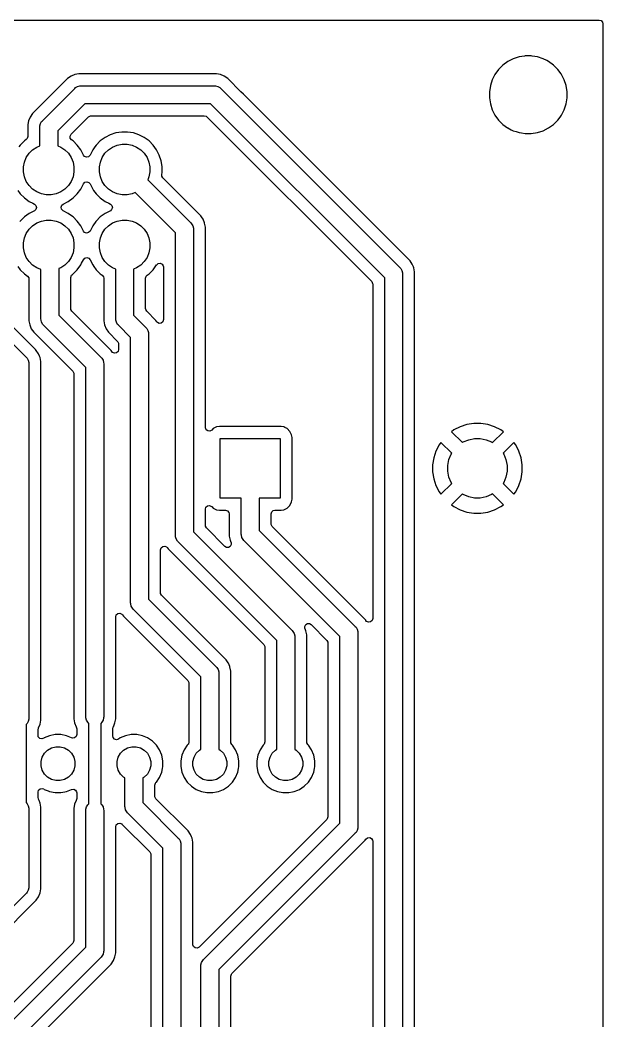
# Model space of a CAD drawing. Header units: inches. Extents: x 5.14 to 6.67, y -5.12 to -2.8.
# Drawn here: x 5.906 to 6.673, y -4.114 to -2.795 of the extents above; entities that cross this region are included whole.
import ezdxf

# ---------------------------------------------------------------- set-up
doc = ezdxf.new("R2010")
doc.units = ezdxf.units.IN
doc.header["$MEASUREMENT"] = 0
doc.layers.add('B.Cu', color=153, linetype='CONTINUOUS', true_color=0x4d7fc4)

msp = doc.modelspace()

# ---------------------------------------------------------------- linework, layer by layer
at = {"layer": 'B.Cu', "linetype": 'CONTINUOUS'}
for p, q in [((5.1427, -2.7953), (6.6683, -2.7953)), ((6.6683, -2.7953), (6.671, -2.7961)), ((6.671, -2.7961), (6.6728, -2.7981)), ((6.6728, -2.7981), (6.6732, -2.8002)), ((6.6732, -2.8002), (6.6732, -5.1132)), ((6.5551, -2.8463), (6.548, -2.8499)), ((6.5628, -2.8438), (6.5551, -2.8463)), ((6.5698, -2.8427), (6.5628, -2.8438)), ((6.5708, -2.8425), (6.5698, -2.8427)), ((6.5788, -2.8425), (6.5708, -2.8425)), ((6.5799, -2.8427), (6.5788, -2.8425)), ((6.5868, -2.8438), (6.5799, -2.8427)), ((6.5945, -2.8463), (6.5868, -2.8438)), ((6.5994, -2.8488), (6.5945, -2.8463)), ((6.5357, -2.8603), (6.531, -2.8669)), ((6.5414, -2.8546), (6.5357, -2.8603)), ((6.548, -2.8499), (6.5414, -2.8546)), ((6.6016, -2.8499), (6.5994, -2.8488)), ((6.6082, -2.8546), (6.6016, -2.8499)), ((6.6016, -2.8499), (6.6016, -2.8499)), ((6.6016, -2.8499), (6.6016, -2.8499)), ((6.6139, -2.8603), (6.6082, -2.8546)), ((6.6181, -2.8661), (6.6139, -2.8603)), ((5.9682, -2.8723), (5.9219, -2.9186)), ((5.9728, -2.8693), (5.9682, -2.8723)), ((5.9778, -2.8672), (5.9728, -2.8693)), ((5.9831, -2.8661), (5.9778, -2.8672)), ((5.9778, -2.8672), (5.9778, -2.8672)), ((5.9885, -2.8661), (5.9831, -2.8661)), ((5.9831, -2.8661), (5.9831, -2.8661)), ((6.1641, -2.8661), (5.9885, -2.8661)), ((6.1695, -2.8672), (6.1641, -2.8661)), ((6.1641, -2.8661), (6.1641, -2.8661)), ((6.1641, -2.8661), (6.1641, -2.8661)), ((6.1745, -2.8693), (6.1695, -2.8672)), ((6.1695, -2.8672), (6.1695, -2.8672)), ((6.179, -2.8723), (6.1745, -2.8693)), ((6.1964, -2.8897), (6.179, -2.8723)), ((6.5274, -2.874), (6.5249, -2.8817)), ((6.531, -2.8669), (6.5274, -2.874)), ((6.6186, -2.8669), (6.6181, -2.8661)), ((6.6209, -2.8714), (6.6186, -2.8669)), ((6.6223, -2.874), (6.6209, -2.8714)), ((6.6247, -2.8817), (6.6223, -2.874)), ((6.6223, -2.874), (6.6223, -2.874)), ((6.6223, -2.874), (6.6223, -2.874)), ((5.935, -2.9279), (5.9775, -2.8853)), ((5.9775, -2.8853), (5.9786, -2.8843)), ((5.9786, -2.8843), (5.9813, -2.8828)), ((5.9813, -2.8828), (5.9843, -2.882)), ((5.9843, -2.882), (5.9858, -2.8819)), ((5.9858, -2.8819), (6.1614, -2.8819)), ((6.1614, -2.8819), (6.163, -2.882)), ((6.163, -2.882), (6.1659, -2.8828)), ((6.1659, -2.8828), (6.1686, -2.8843)), ((6.1686, -2.8843), (6.1698, -2.8853)), ((6.1698, -2.8853), (6.406, -3.1216)), ((6.5249, -2.8817), (6.5236, -2.8897)), ((6.626, -2.8897), (6.6247, -2.8817)), ((6.1997, -2.8929), (6.1964, -2.8897)), ((6.3635, -3.0568), (6.1997, -2.8929)), ((6.5236, -2.8897), (6.5236, -2.8977)), ((6.5236, -2.8977), (6.5249, -2.9057)), ((6.6247, -2.9057), (6.626, -2.8977)), ((6.626, -2.8977), (6.626, -2.8897)), ((5.9907, -2.9055), (5.9551, -2.9411)), ((6.1565, -2.9055), (5.9907, -2.9055)), ((6.3858, -3.1348), (6.1565, -2.9055)), ((6.5249, -2.9057), (6.5274, -2.9134)), ((6.5274, -2.9134), (6.531, -2.9205)), ((6.6186, -2.9205), (6.6223, -2.9134)), ((6.6223, -2.9134), (6.6247, -2.9057)), ((5.9189, -2.9232), (5.9168, -2.9282)), ((5.9219, -2.9186), (5.9189, -2.9232)), ((5.9728, -2.9457), (5.9958, -2.9227)), ((5.9958, -2.9227), (5.9982, -2.9214)), ((5.9982, -2.9214), (5.9993, -2.9213)), ((5.9993, -2.9213), (6.148, -2.9213)), ((6.148, -2.9213), (6.1506, -2.9221)), ((6.1506, -2.9221), (6.1514, -2.9227)), ((6.1514, -2.9227), (6.3686, -3.1399)), ((6.531, -2.9205), (6.5357, -2.9271)), ((6.5357, -2.9271), (6.5414, -2.9328)), ((6.6082, -2.9328), (6.6139, -2.9271)), ((6.6139, -2.9271), (6.6167, -2.9232)), ((6.6139, -2.9271), (6.6139, -2.9271)), ((6.6139, -2.9271), (6.6139, -2.9271)), ((6.6167, -2.9232), (6.6186, -2.9205)), ((5.9159, -2.9328), (5.9157, -2.9335)), ((5.9157, -2.9335), (5.9157, -2.9488)), ((5.9168, -2.9282), (5.9159, -2.9328)), ((5.9168, -2.9282), (5.9168, -2.9282)), ((5.9315, -2.9362), (5.9316, -2.9347)), ((5.9315, -2.961), (5.9315, -2.9362)), ((5.9316, -2.9347), (5.9324, -2.9317)), ((5.9324, -2.9317), (5.9339, -2.929)), ((5.9339, -2.929), (5.935, -2.9279)), ((6.5414, -2.9328), (6.5475, -2.9372)), ((6.5475, -2.9372), (6.548, -2.9375)), ((6.548, -2.9375), (6.5525, -2.9398)), ((6.5525, -2.9398), (6.5551, -2.9412)), ((6.5945, -2.9412), (6.6016, -2.9375)), ((6.6016, -2.9375), (6.6053, -2.9348)), ((6.6053, -2.9348), (6.6082, -2.9328)), ((6.6082, -2.9328), (6.6082, -2.9328)), ((6.6082, -2.9328), (6.6082, -2.9328)), ((5.9137, -2.9528), (5.9112, -2.9546)), ((5.915, -2.9515), (5.9137, -2.9528)), ((5.9157, -2.9488), (5.915, -2.9515)), ((5.9551, -2.9411), (5.9551, -2.961)), ((5.9715, -2.9482), (5.9728, -2.9458)), ((5.9717, -2.9509), (5.9715, -2.9482)), ((5.9734, -2.9531), (5.9717, -2.9509)), ((5.9728, -2.9458), (5.9728, -2.9457)), ((5.9754, -2.9546), (5.9734, -2.9531)), ((6.0139, -2.9526), (6.0112, -2.9546)), ((6.0175, -2.95), (6.0139, -2.9526)), ((6.0244, -2.9465), (6.0175, -2.95)), ((6.0318, -2.9441), (6.0244, -2.9465)), ((6.0394, -2.9429), (6.0318, -2.9441)), ((6.0472, -2.9429), (6.0394, -2.9429)), ((6.0394, -2.9429), (6.0394, -2.9429)), ((6.0548, -2.9441), (6.0472, -2.9429)), ((6.0472, -2.9429), (6.0472, -2.9429)), ((6.0622, -2.9465), (6.0548, -2.9441)), ((6.0691, -2.95), (6.0622, -2.9465)), ((6.0754, -2.9546), (6.0691, -2.95)), ((6.5551, -2.9412), (6.5551, -2.9412)), ((6.5551, -2.9412), (6.5551, -2.9412)), ((6.5551, -2.9412), (6.5588, -2.9423)), ((6.5588, -2.9423), (6.5628, -2.9436)), ((6.5628, -2.9436), (6.5657, -2.9441)), ((6.5657, -2.9441), (6.5708, -2.9449)), ((6.5708, -2.9449), (6.5708, -2.9449)), ((6.5708, -2.9449), (6.5788, -2.9449)), ((6.5788, -2.9449), (6.5868, -2.9436)), ((6.5788, -2.9449), (6.5788, -2.9449)), ((6.5868, -2.9436), (6.5945, -2.9412)), ((5.9058, -2.9601), (5.904, -2.9625)), ((5.9112, -2.9546), (5.9058, -2.9601)), ((5.9058, -2.9601), (5.9058, -2.9601)), ((5.9058, -2.9601), (5.9058, -2.9601)), ((5.9174, -2.9709), (5.9221, -2.9663)), ((5.9221, -2.9663), (5.9275, -2.9626)), ((5.9275, -2.9626), (5.9315, -2.961)), ((5.9551, -2.961), (5.9591, -2.9626)), ((5.9591, -2.9626), (5.9645, -2.9663)), ((5.9645, -2.9663), (5.9692, -2.9709)), ((5.9809, -2.9601), (5.9754, -2.9546)), ((5.9854, -2.9663), (5.9809, -2.9601)), ((5.9876, -2.9707), (5.9854, -2.9663)), ((6.0012, -2.9663), (5.9977, -2.9733)), ((6.004, -2.9625), (6.0012, -2.9663)), ((6.0058, -2.9601), (6.004, -2.9625)), ((6.0112, -2.9546), (6.0058, -2.9601)), ((6.0058, -2.9601), (6.0058, -2.9601)), ((6.0058, -2.9601), (6.0058, -2.9601)), ((6.0112, -2.9546), (6.0112, -2.9546)), ((6.0112, -2.9546), (6.0112, -2.9546)), ((6.0174, -2.9709), (6.0221, -2.9663)), ((6.0221, -2.9663), (6.0275, -2.9626)), ((6.0275, -2.9626), (6.0336, -2.9601)), ((6.0336, -2.9601), (6.04, -2.9588)), ((6.04, -2.9588), (6.0466, -2.9588)), ((6.0466, -2.9588), (6.053, -2.9601)), ((6.053, -2.9601), (6.0591, -2.9626)), ((6.0591, -2.9626), (6.0645, -2.9663)), ((6.0645, -2.9663), (6.0692, -2.9709)), ((6.0809, -2.9601), (6.0754, -2.9546)), ((6.0854, -2.9663), (6.0809, -2.9601)), ((6.0871, -2.9696), (6.0854, -2.9663)), ((5.9113, -2.9824), (5.9138, -2.9764)), ((5.9138, -2.9764), (5.9174, -2.9709)), ((5.9692, -2.9709), (5.9728, -2.9764)), ((5.9728, -2.9764), (5.9753, -2.9824)), ((5.989, -2.9733), (5.9876, -2.9707)), ((5.9905, -2.975), (5.989, -2.9733)), ((5.9931, -2.9759), (5.9905, -2.975)), ((5.9958, -2.9753), (5.9931, -2.9759)), ((5.9977, -2.9733), (5.9958, -2.9753)), ((6.0113, -2.9824), (6.0138, -2.9764)), ((6.0138, -2.9764), (6.0174, -2.9709)), ((6.0692, -2.9709), (6.0728, -2.9764)), ((6.0728, -2.9764), (6.0753, -2.9824)), ((6.0889, -2.9732), (6.0871, -2.9696)), ((6.0913, -2.9806), (6.0889, -2.9732)), ((5.91, -2.9888), (5.9113, -2.9824)), ((5.91, -2.9954), (5.91, -2.9888)), ((5.9753, -2.9824), (5.9766, -2.9888)), ((5.9766, -2.9888), (5.9766, -2.9954)), ((6.01, -2.9888), (6.0113, -2.9824)), ((6.01, -2.9954), (6.01, -2.9888)), ((6.0753, -2.9824), (6.0766, -2.9888)), ((6.0766, -2.9888), (6.0766, -2.9954)), ((6.0925, -2.9883), (6.0913, -2.9806)), ((6.0925, -2.996), (6.0925, -2.9883)), ((6.0925, -2.9883), (6.0925, -2.9883)), ((5.9113, -3.0018), (5.91, -2.9954)), ((5.9138, -3.0079), (5.9113, -3.0018)), ((5.9753, -3.0018), (5.9728, -3.0079)), ((5.9766, -2.9954), (5.9753, -3.0018)), ((6.0113, -3.0018), (6.01, -2.9954)), ((6.0138, -3.0079), (6.0113, -3.0018)), ((6.0753, -3.0018), (6.0737, -3.0058)), ((6.0737, -3.0058), (6.1304, -3.0625)), ((6.0766, -2.9954), (6.0753, -3.0018)), ((6.0921, -2.999), (6.0925, -2.996)), ((6.0921, -3.0008), (6.0921, -2.999)), ((6.0934, -3.0032), (6.0921, -3.0008)), ((6.1435, -3.0533), (6.0934, -3.0032)), ((5.9174, -3.0134), (5.9138, -3.0079)), ((5.9221, -3.018), (5.9174, -3.0134)), ((5.9275, -3.0216), (5.9221, -3.018)), ((5.9645, -3.018), (5.9591, -3.0216)), ((5.9692, -3.0134), (5.9645, -3.018)), ((5.9728, -3.0079), (5.9692, -3.0134)), ((5.9809, -3.0242), (5.9854, -3.0179)), ((5.9854, -3.0179), (5.9889, -3.011)), ((5.9889, -3.011), (5.989, -3.011)), ((5.989, -3.011), (5.9908, -3.009)), ((5.9908, -3.009), (5.9935, -3.0083)), ((5.9935, -3.0083), (5.9961, -3.0092)), ((5.9961, -3.0092), (5.9977, -3.011)), ((5.9977, -3.011), (6.0012, -3.0179)), ((6.0012, -3.0179), (6.0025, -3.0197)), ((6.0174, -3.0134), (6.0138, -3.0079)), ((6.0221, -3.018), (6.0174, -3.0134)), ((6.0275, -3.0216), (6.0221, -3.018)), ((5.9025, -3.0197), (5.9058, -3.0242)), ((5.9058, -3.0242), (5.9112, -3.0297)), ((5.9112, -3.0297), (5.9175, -3.0342)), ((5.9336, -3.0241), (5.9275, -3.0216)), ((5.94, -3.0254), (5.9336, -3.0241)), ((5.9466, -3.0254), (5.94, -3.0254)), ((5.953, -3.0241), (5.9466, -3.0254)), ((5.9591, -3.0216), (5.953, -3.0241)), ((5.9691, -3.0342), (5.9754, -3.0297)), ((5.9754, -3.0297), (5.9809, -3.0242)), ((6.0025, -3.0197), (6.0058, -3.0242)), ((6.0058, -3.0242), (6.0112, -3.0297)), ((6.0112, -3.0297), (6.0175, -3.0342)), ((6.0336, -3.0241), (6.0275, -3.0216)), ((6.04, -3.0254), (6.0336, -3.0241)), ((6.0466, -3.0254), (6.04, -3.0254)), ((6.053, -3.0241), (6.0466, -3.0254)), ((6.057, -3.0225), (6.053, -3.0241)), ((6.1102, -3.0758), (6.057, -3.0225)), ((5.9175, -3.0342), (5.9224, -3.0367)), ((5.9224, -3.0367), (5.9245, -3.0378)), ((5.9245, -3.0378), (5.9265, -3.0397)), ((5.9262, -3.0449), (5.9245, -3.0465)), ((5.9271, -3.0423), (5.9262, -3.0449)), ((5.9265, -3.0397), (5.9271, -3.0423)), ((5.9595, -3.0419), (5.9604, -3.0393)), ((5.9602, -3.0446), (5.9595, -3.0419)), ((5.9622, -3.0465), (5.9602, -3.0446)), ((5.9604, -3.0393), (5.9622, -3.0378)), ((5.9622, -3.0378), (5.9691, -3.0342)), ((5.9691, -3.0342), (5.9691, -3.0342)), ((5.9691, -3.0342), (5.9691, -3.0342)), ((6.0175, -3.0342), (6.0224, -3.0367)), ((6.0224, -3.0367), (6.0245, -3.0378)), ((6.0245, -3.0378), (6.0265, -3.0397)), ((6.0262, -3.0449), (6.0245, -3.0465)), ((6.0271, -3.0423), (6.0262, -3.0449)), ((6.0265, -3.0397), (6.0271, -3.0423)), ((5.9112, -3.0546), (5.9058, -3.0601)), ((5.9175, -3.05), (5.9112, -3.0546)), ((5.9245, -3.0465), (5.9175, -3.05)), ((5.9336, -3.0601), (5.94, -3.0588)), ((5.94, -3.0588), (5.9466, -3.0588)), ((5.9466, -3.0588), (5.953, -3.0601)), ((5.9691, -3.05), (5.9622, -3.0465)), ((5.9722, -3.0523), (5.9691, -3.05)), ((5.9754, -3.0546), (5.9722, -3.0523)), ((5.9809, -3.0601), (5.9754, -3.0546)), ((6.0112, -3.0546), (6.0058, -3.0601)), ((6.0175, -3.05), (6.0112, -3.0546)), ((6.0245, -3.0465), (6.0175, -3.05)), ((6.0336, -3.0601), (6.04, -3.0588)), ((6.04, -3.0588), (6.0466, -3.0588)), ((6.0466, -3.0588), (6.053, -3.0601)), ((6.1443, -3.0546), (6.1435, -3.0533)), ((6.1435, -3.0533), (6.1435, -3.0533)), ((6.1465, -3.0578), (6.1443, -3.0546)), ((6.1443, -3.0546), (6.1443, -3.0546)), ((6.1485, -3.0626), (6.1465, -3.0578)), ((6.1465, -3.0578), (6.1465, -3.0578)), ((6.1465, -3.0578), (6.1465, -3.0578)), ((6.4152, -3.1085), (6.3635, -3.0568)), ((5.9058, -3.0601), (5.9053, -3.0607)), ((5.9058, -3.0601), (5.9058, -3.0601)), ((5.9058, -3.0601), (5.9058, -3.0601)), ((5.9138, -3.0764), (5.9174, -3.0709)), ((5.9174, -3.0709), (5.9221, -3.0663)), ((5.9221, -3.0663), (5.9275, -3.0626)), ((5.9275, -3.0626), (5.9336, -3.0601)), ((5.953, -3.0601), (5.9591, -3.0626)), ((5.9591, -3.0626), (5.9645, -3.0663)), ((5.9645, -3.0663), (5.9692, -3.0709)), ((5.9692, -3.0709), (5.9728, -3.0764)), ((5.9854, -3.0663), (5.9809, -3.0601)), ((5.989, -3.0733), (5.9854, -3.0663)), ((6.0012, -3.0663), (5.9977, -3.0733)), ((6.0053, -3.0607), (6.0012, -3.0663)), ((6.0058, -3.0601), (6.0053, -3.0607)), ((6.0058, -3.0601), (6.0058, -3.0601)), ((6.0058, -3.0601), (6.0058, -3.0601)), ((6.0138, -3.0764), (6.0174, -3.0709)), ((6.0174, -3.0709), (6.0221, -3.0663)), ((6.0221, -3.0663), (6.0275, -3.0626)), ((6.0275, -3.0626), (6.0336, -3.0601)), ((6.053, -3.0601), (6.0591, -3.0626)), ((6.0591, -3.0626), (6.0645, -3.0663)), ((6.0645, -3.0663), (6.0692, -3.0709)), ((6.0692, -3.0709), (6.0728, -3.0764)), ((6.1304, -3.0625), (6.1314, -3.0637)), ((6.1314, -3.0637), (6.133, -3.0663)), ((6.133, -3.0663), (6.1338, -3.0693)), ((6.1338, -3.0693), (6.1339, -3.0709)), ((6.1339, -3.0709), (6.1339, -3.4695)), ((6.1486, -3.0628), (6.1485, -3.0626)), ((6.1496, -3.0681), (6.1486, -3.0628)), ((6.1486, -3.0628), (6.1486, -3.0628)), ((6.1486, -3.0628), (6.1486, -3.0628)), ((6.1496, -3.332), (6.1496, -3.0681)), ((5.91, -3.0888), (5.9113, -3.0824)), ((5.9113, -3.0824), (5.9138, -3.0764)), ((5.9728, -3.0764), (5.9753, -3.0824)), ((5.9753, -3.0824), (5.9766, -3.0888)), ((5.9905, -3.075), (5.989, -3.0733)), ((5.9931, -3.0759), (5.9905, -3.075)), ((5.9958, -3.0753), (5.9931, -3.0759)), ((5.9977, -3.0733), (5.9958, -3.0753)), ((6.01, -3.0888), (6.0113, -3.0824)), ((6.0113, -3.0824), (6.0138, -3.0764)), ((6.0728, -3.0764), (6.0753, -3.0824)), ((6.0753, -3.0824), (6.0766, -3.0888)), ((6.1102, -3.4744), (6.1102, -3.0758)), ((5.91, -3.0954), (5.91, -3.0888)), ((5.9113, -3.1018), (5.91, -3.0954)), ((5.9766, -3.0954), (5.9753, -3.1018)), ((5.9766, -3.0888), (5.9766, -3.0954)), ((6.01, -3.0954), (6.01, -3.0888)), ((6.0113, -3.1018), (6.01, -3.0954)), ((6.0766, -3.0954), (6.0753, -3.1018)), ((6.0766, -3.0888), (6.0766, -3.0954)), ((5.9138, -3.1079), (5.9113, -3.1018)), ((5.9174, -3.1134), (5.9138, -3.1079)), ((5.9728, -3.1079), (5.9692, -3.1134)), ((5.9753, -3.1018), (5.9728, -3.1079)), ((5.9865, -3.1157), (5.989, -3.111)), ((5.989, -3.111), (5.9908, -3.109)), ((5.9908, -3.109), (5.9935, -3.1083)), ((5.9935, -3.1083), (5.9961, -3.1092)), ((5.9961, -3.1092), (5.9977, -3.111)), ((5.9977, -3.111), (6.0012, -3.1179)), ((6.0138, -3.1079), (6.0113, -3.1018)), ((6.0174, -3.1134), (6.0138, -3.1079)), ((6.0728, -3.1079), (6.0692, -3.1134)), ((6.0753, -3.1018), (6.0728, -3.1079)), ((6.4172, -3.1105), (6.4152, -3.1085)), ((6.4191, -3.1123), (6.4172, -3.1105)), ((5.9026, -3.1198), (5.9058, -3.1242)), ((5.9058, -3.1242), (5.9112, -3.1297)), ((5.9221, -3.118), (5.9174, -3.1134)), ((5.9275, -3.1216), (5.9221, -3.118)), ((5.9331, -3.1239), (5.9275, -3.1216)), ((5.9331, -3.189), (5.9331, -3.1239)), ((5.9591, -3.1216), (5.9567, -3.1226)), ((5.9567, -3.1226), (5.9567, -3.1841)), ((5.9645, -3.118), (5.9591, -3.1216)), ((5.9692, -3.1134), (5.9645, -3.118)), ((5.9754, -3.1297), (5.9809, -3.1242)), ((5.9809, -3.1242), (5.9854, -3.1179)), ((5.9854, -3.1179), (5.9865, -3.1157)), ((6.0012, -3.1179), (6.0026, -3.1198)), ((6.0026, -3.1198), (6.0058, -3.1242)), ((6.0058, -3.1242), (6.0112, -3.1297)), ((6.0221, -3.118), (6.0174, -3.1134)), ((6.0275, -3.1216), (6.0221, -3.118)), ((6.0315, -3.1233), (6.0275, -3.1216)), ((6.0315, -3.189), (6.0315, -3.1233)), ((6.0591, -3.1216), (6.0551, -3.1233)), ((6.0551, -3.1233), (6.0551, -3.1841)), ((6.0645, -3.118), (6.0591, -3.1216)), ((6.0692, -3.1134), (6.0645, -3.118)), ((6.0754, -3.1297), (6.0809, -3.1242)), ((6.0809, -3.1242), (6.0854, -3.1179)), ((6.0854, -3.1179), (6.0855, -3.1178)), ((6.0854, -3.1179), (6.0854, -3.1179)), ((6.0854, -3.1179), (6.0854, -3.1179)), ((6.0854, -3.1179), (6.0854, -3.1179)), ((6.0855, -3.1178), (6.0856, -3.1178)), ((6.0856, -3.1178), (6.0875, -3.1161)), ((6.0875, -3.1161), (6.0902, -3.1156)), ((6.0902, -3.1156), (6.0927, -3.1167)), ((6.0927, -3.1167), (6.0942, -3.119)), ((6.0942, -3.119), (6.0945, -3.1205)), ((6.0945, -3.1205), (6.0945, -3.19)), ((6.406, -3.1216), (6.407, -3.1227)), ((6.407, -3.1227), (6.4085, -3.1254)), ((6.4221, -3.1169), (6.4191, -3.1123)), ((6.4236, -3.1205), (6.4221, -3.1169)), ((6.4221, -3.1169), (6.4221, -3.1169)), ((6.4242, -3.1219), (6.4236, -3.1205)), ((6.4252, -3.1272), (6.4242, -3.1219)), ((6.4242, -3.1219), (6.4242, -3.1219)), ((6.4242, -3.1219), (6.4242, -3.1219)), ((5.9112, -3.1297), (5.9153, -3.1326)), ((5.9153, -3.1326), (5.917, -3.1348)), ((5.917, -3.1348), (5.9173, -3.1366)), ((5.9173, -3.1366), (5.9173, -3.1863)), ((5.9725, -3.1343), (5.9732, -3.1316)), ((5.9725, -3.1755), (5.9725, -3.1343)), ((5.9732, -3.1316), (5.9745, -3.1303)), ((5.9745, -3.1303), (5.9754, -3.1297)), ((6.0112, -3.1297), (6.0137, -3.1315)), ((6.0137, -3.1315), (6.0154, -3.1337)), ((6.0154, -3.1337), (6.0157, -3.1354)), ((6.0157, -3.1354), (6.0157, -3.1863)), ((6.0709, -3.1354), (6.0717, -3.1328)), ((6.0709, -3.1755), (6.0709, -3.1354)), ((6.0717, -3.1328), (6.0729, -3.1315)), ((6.0729, -3.1315), (6.0754, -3.1297)), ((6.3858, -4.3652), (6.3858, -3.1348)), ((6.4085, -3.1254), (6.4093, -3.1284)), ((6.4093, -3.1284), (6.4094, -3.1299)), ((6.4094, -3.1299), (6.4094, -4.3701)), ((6.4252, -3.3812), (6.4252, -3.1272)), ((6.4252, -3.1272), (6.4252, -3.1272)), ((6.3686, -3.1399), (6.3699, -3.1423)), ((6.3699, -3.1423), (6.3701, -3.1434)), ((6.3701, -3.1434), (6.3701, -3.5837)), ((5.9726, -3.1766), (5.9725, -3.1755)), ((5.9739, -3.179), (5.9726, -3.1766)), ((6.071, -3.1766), (6.0709, -3.1755)), ((6.0723, -3.179), (6.071, -3.1766)), ((5.8583, -3.1841), (5.9139, -3.2397)), ((5.9231, -3.2266), (5.8755, -3.179)), ((5.9173, -3.1863), (5.9173, -3.1917)), ((5.9332, -3.1905), (5.9331, -3.189)), ((5.934, -3.1935), (5.9332, -3.1905)), ((5.9567, -3.1841), (6.0123, -3.2397)), ((6.0215, -3.2266), (5.9739, -3.179)), ((6.0157, -3.1863), (6.0157, -3.1917)), ((6.0316, -3.1905), (6.0315, -3.189)), ((6.0324, -3.1935), (6.0316, -3.1905)), ((6.0551, -3.1841), (6.0713, -3.2003)), ((6.0844, -3.1911), (6.0723, -3.179)), ((6.0945, -3.19), (6.0937, -3.1927)), ((5.9173, -3.1917), (5.9173, -3.1917)), ((5.9173, -3.1917), (5.9173, -3.1917)), ((5.9173, -3.1917), (5.9184, -3.197)), ((5.9184, -3.197), (5.9184, -3.197)), ((5.9184, -3.197), (5.9204, -3.202)), ((5.9204, -3.202), (5.9235, -3.2066)), ((5.9355, -3.1962), (5.934, -3.1935)), ((5.9365, -3.1973), (5.9355, -3.1962)), ((5.9921, -3.2529), (5.9365, -3.1973)), ((6.0157, -3.1917), (6.0157, -3.1917)), ((6.0157, -3.1917), (6.0157, -3.1917)), ((6.0157, -3.1917), (6.0168, -3.197)), ((6.0168, -3.197), (6.0168, -3.197)), ((6.0168, -3.197), (6.0189, -3.202)), ((6.0189, -3.202), (6.0219, -3.2066)), ((6.0339, -3.1962), (6.0324, -3.1935)), ((6.035, -3.1973), (6.0339, -3.1962)), ((6.0512, -3.2136), (6.035, -3.1973)), ((6.0713, -3.2003), (6.0724, -3.2015)), ((6.0724, -3.2015), (6.0739, -3.2041)), ((6.0855, -3.1927), (6.0844, -3.1911)), ((6.0844, -3.1911), (6.0844, -3.1911)), ((6.0864, -3.1937), (6.0855, -3.1927)), ((6.0889, -3.1949), (6.0864, -3.1937)), ((6.0916, -3.1945), (6.0889, -3.1949)), ((6.0937, -3.1927), (6.0916, -3.1945)), ((5.9235, -3.2066), (5.9235, -3.2066)), ((5.9235, -3.2066), (5.9749, -3.258)), ((6.0219, -3.2066), (6.0219, -3.2066)), ((6.0219, -3.2066), (6.034, -3.2187)), ((6.0512, -3.563), (6.0512, -3.2136)), ((6.0739, -3.2041), (6.0747, -3.2071)), ((6.0747, -3.2071), (6.0748, -3.2087)), ((6.0748, -3.2087), (6.0748, -3.5581)), ((5.9259, -3.2294), (5.9231, -3.2266)), ((5.9269, -3.2305), (5.9259, -3.2294)), ((6.0243, -3.2294), (6.0215, -3.2266)), ((6.0254, -3.2305), (6.0243, -3.2294)), ((6.034, -3.2187), (6.0342, -3.219)), ((6.0342, -3.219), (6.0345, -3.2193)), ((6.0345, -3.2193), (6.0348, -3.2202)), ((6.0354, -3.2294), (6.0346, -3.232)), ((6.0348, -3.2202), (6.0353, -3.2211)), ((6.0353, -3.2211), (6.0353, -3.2215)), ((6.0353, -3.2215), (6.0354, -3.2219)), ((6.0354, -3.2219), (6.0354, -3.2221)), ((6.0354, -3.2221), (6.0354, -3.2294)), ((5.9139, -3.2397), (5.9149, -3.2408)), ((5.9149, -3.2408), (5.9164, -3.2435)), ((5.9164, -3.2435), (5.9172, -3.2465)), ((5.93, -3.235), (5.9269, -3.2305)), ((5.9313, -3.2382), (5.93, -3.235)), ((5.93, -3.235), (5.93, -3.235)), ((5.932, -3.24), (5.9313, -3.2382)), ((5.9331, -3.2453), (5.932, -3.24)), ((5.932, -3.24), (5.932, -3.24)), ((5.932, -3.24), (5.932, -3.24)), ((6.0123, -3.2397), (6.0133, -3.2408)), ((6.0133, -3.2408), (6.0148, -3.2435)), ((6.0148, -3.2435), (6.0156, -3.2465)), ((6.0265, -3.2321), (6.0254, -3.2305)), ((6.0273, -3.2331), (6.0265, -3.2321)), ((6.0298, -3.2342), (6.0273, -3.2331)), ((6.0326, -3.2338), (6.0298, -3.2342)), ((6.0346, -3.232), (6.0326, -3.2338)), ((5.9172, -3.2465), (5.9173, -3.248)), ((5.9173, -3.248), (5.9173, -3.7147)), ((5.9331, -3.7174), (5.9331, -3.2453)), ((5.9331, -3.2453), (5.9331, -3.2453)), ((5.9921, -3.7131), (5.9921, -3.2529)), ((6.0156, -3.2465), (6.0157, -3.248)), ((6.0157, -3.248), (6.0157, -3.7131)), ((5.9749, -3.258), (5.9762, -3.2604)), ((5.9762, -3.2604), (5.9764, -3.2615)), ((5.9764, -3.2615), (5.9764, -3.7159)), ((6.1496, -3.3324), (6.1496, -3.332)), ((6.1506, -3.335), (6.1496, -3.3324)), ((6.1528, -3.3366), (6.1506, -3.335)), ((6.158, -3.3355), (6.1555, -3.3368)), ((6.1599, -3.3335), (6.158, -3.3355)), ((6.1644, -3.3313), (6.1599, -3.3335)), ((6.1599, -3.3335), (6.1599, -3.3335)), ((6.1599, -3.3335), (6.1599, -3.3335)), ((6.1649, -3.3312), (6.1644, -3.3313)), ((6.1681, -3.3307), (6.1649, -3.3312)), ((6.2493, -3.3307), (6.1681, -3.3307)), ((6.253, -3.3313), (6.2493, -3.3307)), ((6.2544, -3.332), (6.253, -3.3313)), ((6.2574, -3.3335), (6.2544, -3.332)), ((6.2609, -3.3371), (6.2574, -3.3335)), ((6.2574, -3.3335), (6.2574, -3.3335)), ((6.2574, -3.3335), (6.2574, -3.3335)), ((6.4769, -3.3353), (6.4737, -3.3377)), ((6.4852, -3.3311), (6.4769, -3.3353)), ((6.494, -3.3282), (6.4852, -3.3311)), ((6.5032, -3.3268), (6.494, -3.3282)), ((6.5125, -3.3268), (6.5032, -3.3268)), ((6.5217, -3.3282), (6.5125, -3.3268)), ((6.5305, -3.3311), (6.5217, -3.3282)), ((6.5217, -3.3282), (6.5217, -3.3282)), ((6.5388, -3.3353), (6.5305, -3.3311)), ((6.5421, -3.3377), (6.5388, -3.3353)), ((6.1555, -3.3368), (6.1528, -3.3366)), ((6.1693, -3.4252), (6.1693, -3.3465)), ((6.1693, -3.3465), (6.248, -3.3465)), ((6.248, -3.3465), (6.248, -3.4252)), ((6.2632, -3.3415), (6.2609, -3.3371)), ((6.2609, -3.3371), (6.2609, -3.3371)), ((6.2609, -3.3371), (6.2609, -3.3371)), ((6.2638, -3.3452), (6.2632, -3.3415)), ((6.2638, -3.4264), (6.2638, -3.3452)), ((6.4737, -3.3377), (6.488, -3.352)), ((6.4893, -3.3511), (6.4964, -3.3482)), ((6.4964, -3.3482), (6.504, -3.3466)), ((6.504, -3.3466), (6.5117, -3.3466)), ((6.5117, -3.3466), (6.5193, -3.3482)), ((6.5193, -3.3482), (6.5264, -3.3511)), ((6.5278, -3.352), (6.5421, -3.3377)), ((6.5421, -3.3377), (6.5421, -3.3377)), ((6.4574, -3.3549), (6.4531, -3.3632)), ((6.4597, -3.3516), (6.4574, -3.3549)), ((6.4741, -3.3659), (6.4597, -3.3516)), ((6.488, -3.352), (6.4893, -3.3511)), ((6.5264, -3.3511), (6.5278, -3.352)), ((6.556, -3.3516), (6.5417, -3.3659)), ((6.5584, -3.3549), (6.556, -3.3516)), ((6.556, -3.3516), (6.556, -3.3516)), ((6.5626, -3.3632), (6.5584, -3.3549)), ((6.4503, -3.372), (6.4488, -3.3812)), ((6.4531, -3.3632), (6.4503, -3.372)), ((6.4687, -3.382), (6.4702, -3.3744)), ((6.4702, -3.3744), (6.4732, -3.3673)), ((6.4732, -3.3673), (6.4741, -3.3659)), ((6.5417, -3.3659), (6.5426, -3.3673)), ((6.5426, -3.3673), (6.5455, -3.3744)), ((6.5455, -3.3744), (6.5471, -3.382)), ((6.5655, -3.372), (6.5626, -3.3632)), ((6.5669, -3.3812), (6.5655, -3.372)), ((6.4252, -4.3728), (6.4252, -3.3812)), ((6.4488, -3.3812), (6.4488, -3.3905)), ((6.4687, -3.3897), (6.4687, -3.382)), ((6.5471, -3.382), (6.5471, -3.3897)), ((6.5669, -3.3905), (6.5669, -3.3812)), ((6.4488, -3.3905), (6.4503, -3.3997)), ((6.4503, -3.3997), (6.4531, -3.4085)), ((6.4702, -3.3973), (6.4687, -3.3897)), ((6.4732, -3.4044), (6.4702, -3.3973)), ((6.5455, -3.3973), (6.5426, -3.4044)), ((6.5471, -3.3897), (6.5455, -3.3973)), ((6.5626, -3.4085), (6.5655, -3.3997)), ((6.5655, -3.3997), (6.5669, -3.3905)), ((6.4531, -3.4085), (6.4574, -3.4168)), ((6.4597, -3.42), (6.4741, -3.4057)), ((6.4741, -3.4057), (6.4732, -3.4044)), ((6.5426, -3.4044), (6.5417, -3.4057)), ((6.5417, -3.4057), (6.556, -3.42)), ((6.5584, -3.4168), (6.5626, -3.4085)), ((6.1969, -3.4252), (6.1693, -3.4252)), ((6.1969, -3.4724), (6.1969, -3.4252)), ((6.248, -3.4252), (6.2205, -3.4252)), ((6.2205, -3.4252), (6.2205, -3.4675)), ((6.2632, -3.4301), (6.2638, -3.4264)), ((6.2638, -3.4264), (6.2638, -3.4264)), ((6.4574, -3.4168), (6.4597, -3.42)), ((6.4597, -3.42), (6.4597, -3.42)), ((6.488, -3.4196), (6.4737, -3.434)), ((6.4893, -3.4205), (6.488, -3.4196)), ((6.4964, -3.4235), (6.4893, -3.4205)), ((6.504, -3.425), (6.4964, -3.4235)), ((6.5117, -3.425), (6.504, -3.425)), ((6.5193, -3.4235), (6.5117, -3.425)), ((6.5264, -3.4205), (6.5193, -3.4235)), ((6.5278, -3.4196), (6.5264, -3.4205)), ((6.5421, -3.434), (6.5278, -3.4196)), ((6.556, -3.42), (6.5584, -3.4168)), ((6.556, -3.42), (6.556, -3.42)), ((6.5584, -3.4168), (6.5584, -3.4168)), ((6.1496, -3.4396), (6.1504, -3.437)), ((6.1496, -3.461), (6.1496, -3.4396)), ((6.1504, -3.437), (6.1525, -3.4352)), ((6.1525, -3.4352), (6.1552, -3.4348)), ((6.1552, -3.4348), (6.1577, -3.4359)), ((6.1577, -3.4359), (6.158, -3.4362)), ((6.158, -3.4362), (6.1599, -3.4381)), ((6.1599, -3.4381), (6.1599, -3.4381)), ((6.1599, -3.4381), (6.1599, -3.4381)), ((6.1599, -3.4381), (6.1634, -3.4399)), ((6.1634, -3.4399), (6.1644, -3.4404)), ((6.1644, -3.4404), (6.1681, -3.441)), ((6.1681, -3.441), (6.1681, -3.441)), ((6.1681, -3.441), (6.1762, -3.441)), ((6.1762, -3.441), (6.1788, -3.4417)), ((6.2391, -3.4414), (6.2411, -3.441)), ((6.2411, -3.441), (6.2493, -3.441)), ((6.2493, -3.441), (6.253, -3.4404)), ((6.2493, -3.441), (6.2493, -3.441)), ((6.253, -3.4404), (6.2574, -3.4381)), ((6.2574, -3.4381), (6.2609, -3.4346)), ((6.2609, -3.4346), (6.2632, -3.4301)), ((6.2632, -3.4301), (6.2632, -3.4301)), ((6.2632, -3.4301), (6.2632, -3.4301)), ((6.4737, -3.434), (6.4769, -3.4363)), ((6.4769, -3.4363), (6.4852, -3.4406)), ((6.4852, -3.4406), (6.494, -3.4434)), ((6.5217, -3.4434), (6.5305, -3.4406)), ((6.5305, -3.4406), (6.5388, -3.4363)), ((6.5388, -3.4363), (6.5421, -3.434)), ((6.5388, -3.4363), (6.5388, -3.4363)), ((6.5421, -3.434), (6.5421, -3.434)), ((6.1788, -3.4417), (6.1806, -3.4438)), ((6.1806, -3.4438), (6.1811, -3.4458)), ((6.1811, -3.4458), (6.1811, -3.4697)), ((6.2362, -3.4458), (6.237, -3.4432)), ((6.2362, -3.459), (6.2362, -3.4458)), ((6.237, -3.4432), (6.2391, -3.4414)), ((6.494, -3.4434), (6.494, -3.4434)), ((6.494, -3.4434), (6.5032, -3.4449)), ((6.5032, -3.4449), (6.5125, -3.4449)), ((6.5125, -3.4449), (6.5217, -3.4434)), ((6.1497, -3.462), (6.1496, -3.461)), ((6.1511, -3.4644), (6.1497, -3.462)), ((6.1754, -3.4888), (6.1511, -3.4644)), ((6.2205, -3.4675), (6.3469, -3.594)), ((6.2364, -3.46), (6.2362, -3.459)), ((6.2377, -3.4624), (6.2364, -3.46)), ((6.36, -3.5848), (6.2377, -3.4624)), ((6.1103, -3.4759), (6.1102, -3.4744)), ((6.1111, -3.4789), (6.1103, -3.4759)), ((6.1127, -3.4816), (6.1111, -3.4789)), ((6.1339, -3.4695), (6.2639, -3.5995)), ((6.1811, -3.4697), (6.1811, -3.4752)), ((6.1811, -3.4752), (6.1811, -3.4752)), ((6.1811, -3.4752), (6.1811, -3.4752)), ((6.1811, -3.4752), (6.1821, -3.4805)), ((6.1821, -3.4805), (6.1821, -3.4805)), ((6.1821, -3.4805), (6.1821, -3.4805)), ((6.1821, -3.4805), (6.1833, -3.4833)), ((6.197, -3.474), (6.1969, -3.4724)), ((6.1977, -3.477), (6.197, -3.474)), ((6.1993, -3.4796), (6.1977, -3.477)), ((6.2003, -3.4808), (6.1993, -3.4796)), ((6.3268, -3.6073), (6.2003, -3.4808)), ((6.0906, -3.493), (6.0913, -3.4904)), ((6.0906, -3.5495), (6.0906, -3.493)), ((6.0913, -3.4904), (6.0934, -3.4886)), ((6.0934, -3.4886), (6.0961, -3.4882)), ((6.0961, -3.4882), (6.0986, -3.4893)), ((6.0986, -3.4893), (6.0995, -3.4903)), ((6.0995, -3.4903), (6.1006, -3.492)), ((6.1006, -3.492), (6.1006, -3.492)), ((6.1006, -3.492), (6.2265, -3.6179)), ((6.1137, -3.4828), (6.1127, -3.4816)), ((6.2437, -3.6128), (6.1137, -3.4828)), ((6.1773, -3.4899), (6.1754, -3.4888)), ((6.1801, -3.49), (6.1773, -3.4899)), ((6.1824, -3.4886), (6.1801, -3.49)), ((6.1837, -3.4862), (6.1824, -3.4886)), ((6.1833, -3.4833), (6.1834, -3.4834)), ((6.1834, -3.4834), (6.1837, -3.4862)), ((6.0748, -3.5581), (6.1639, -3.6472)), ((6.0907, -3.5506), (6.0906, -3.5495)), ((6.092, -3.553), (6.0907, -3.5506)), ((6.1769, -3.6379), (6.092, -3.553)), ((6.0513, -3.5645), (6.0512, -3.563)), ((6.0521, -3.5675), (6.0513, -3.5645)), ((6.0536, -3.5702), (6.0521, -3.5675)), ((6.0546, -3.5713), (6.0536, -3.5702)), ((6.1437, -3.6604), (6.0546, -3.5713)), ((6.0315, -3.5816), (6.0323, -3.579)), ((6.0315, -3.7159), (6.0315, -3.5816)), ((6.0323, -3.579), (6.0344, -3.5772)), ((6.0344, -3.5772), (6.0371, -3.5768)), ((6.0371, -3.5768), (6.0396, -3.5779)), ((6.0396, -3.5779), (6.0405, -3.5789)), ((6.0405, -3.5789), (6.0416, -3.5806)), ((6.0416, -3.5806), (6.0416, -3.5806)), ((6.0416, -3.5806), (6.1265, -3.6655)), ((6.3608, -3.586), (6.36, -3.5848)), ((6.3611, -3.5864), (6.3608, -3.586)), ((6.3608, -3.586), (6.3608, -3.586)), ((6.3701, -3.5837), (6.3693, -3.5864)), ((6.2639, -3.5995), (6.2649, -3.6007)), ((6.2805, -3.5941), (6.2817, -3.5917)), ((6.2808, -3.5969), (6.2805, -3.5941)), ((6.281, -3.5973), (6.2808, -3.5969)), ((6.282, -3.5998), (6.281, -3.5973)), ((6.2817, -3.5917), (6.2841, -3.5903)), ((6.2841, -3.5903), (6.2869, -3.5904)), ((6.2869, -3.5904), (6.2888, -3.5916)), ((6.2888, -3.5916), (6.3096, -3.6124)), ((6.3469, -3.594), (6.348, -3.5952)), ((6.348, -3.5952), (6.3495, -3.5978)), ((6.3495, -3.5978), (6.3503, -3.6008)), ((6.362, -3.5874), (6.3611, -3.5864)), ((6.3645, -3.5886), (6.362, -3.5874)), ((6.3672, -3.5882), (6.3645, -3.5886)), ((6.3693, -3.5864), (6.3672, -3.5882)), ((6.2649, -3.6007), (6.2664, -3.6033)), ((6.2664, -3.6033), (6.2672, -3.6063)), ((6.2672, -3.6063), (6.2673, -3.6079)), ((6.2673, -3.6079), (6.2673, -3.7559)), ((6.2831, -3.605), (6.282, -3.5998)), ((6.2831, -3.6051), (6.2831, -3.605)), ((6.2831, -3.7463), (6.2831, -3.6051)), ((6.3096, -3.6124), (6.3109, -3.6148)), ((6.3268, -3.8534), (6.3268, -3.6073)), ((6.3503, -3.6008), (6.3504, -3.6024)), ((6.3504, -3.6024), (6.3504, -3.8583)), ((6.2265, -3.6179), (6.2278, -3.6203)), ((6.2278, -3.6203), (6.2279, -3.6213)), ((6.2279, -3.6213), (6.2279, -3.7463)), ((6.2437, -3.7559), (6.2437, -3.6128)), ((6.3109, -3.6148), (6.311, -3.6158)), ((6.311, -3.6158), (6.311, -3.8448)), ((6.1797, -3.6421), (6.1769, -3.6379)), ((6.1769, -3.6379), (6.1769, -3.6379)), ((6.1639, -3.6472), (6.1649, -3.6483)), ((6.1649, -3.6483), (6.1664, -3.651)), ((6.1664, -3.651), (6.1672, -3.654)), ((6.18, -3.6424), (6.1797, -3.6421)), ((6.1797, -3.6421), (6.1797, -3.6421)), ((6.1818, -3.6468), (6.18, -3.6424)), ((6.182, -3.6475), (6.1818, -3.6468)), ((6.1831, -3.6528), (6.182, -3.6475)), ((6.182, -3.6475), (6.182, -3.6475)), ((6.182, -3.6475), (6.182, -3.6475)), ((6.1437, -3.7559), (6.1437, -3.6604)), ((6.1672, -3.654), (6.1673, -3.6555)), ((6.1673, -3.6555), (6.1673, -3.7559)), ((6.1831, -3.7463), (6.1831, -3.6528)), ((6.1265, -3.6655), (6.1278, -3.6679)), ((6.1278, -3.6679), (6.1279, -3.669)), ((6.1279, -3.669), (6.1279, -3.7463)), ((5.9172, -3.7163), (5.9164, -3.7192)), ((5.9173, -3.7147), (5.9172, -3.7163)), ((5.932, -3.7228), (5.9331, -3.7174)), ((5.9764, -3.7159), (5.9764, -3.7159)), ((5.9764, -3.7159), (5.9764, -3.7159)), ((5.9764, -3.7159), (5.9774, -3.7212)), ((5.9922, -3.7147), (5.9921, -3.7131)), ((5.993, -3.7177), (5.9922, -3.7147)), ((5.9946, -3.7203), (5.993, -3.7177)), ((6.0148, -3.7177), (6.0133, -3.7203)), ((6.0156, -3.7147), (6.0148, -3.7177)), ((6.0157, -3.7131), (6.0156, -3.7147)), ((6.0305, -3.7212), (6.0312, -3.7174)), ((6.0312, -3.7174), (6.0315, -3.7159)), ((5.9149, -3.7219), (5.9134, -3.7234)), ((5.9134, -3.7234), (5.9134, -3.8262)), ((5.9164, -3.7192), (5.9149, -3.7219)), ((5.9292, -3.7305), (5.9299, -3.728)), ((5.9292, -3.7373), (5.9292, -3.7305)), ((5.9298, -3.728), (5.9299, -3.7278)), ((5.9299, -3.728), (5.9298, -3.728)), ((5.9299, -3.7278), (5.9299, -3.7278)), ((5.9299, -3.7278), (5.9299, -3.7278)), ((5.9299, -3.7278), (5.93, -3.7278)), ((5.93, -3.7278), (5.932, -3.7228)), ((5.93, -3.7278), (5.93, -3.7278)), ((5.9774, -3.7212), (5.9774, -3.7212)), ((5.9774, -3.7212), (5.9795, -3.7262)), ((5.9795, -3.7262), (5.9796, -3.7264)), ((5.9796, -3.7264), (5.9796, -3.7264)), ((5.9796, -3.7264), (5.9803, -3.7288)), ((5.9803, -3.7288), (5.9803, -3.7289)), ((5.9803, -3.7289), (5.9803, -3.7364)), ((5.9961, -3.7218), (5.9946, -3.7203)), ((5.9961, -3.8278), (5.9961, -3.7218)), ((6.0133, -3.7203), (6.0118, -3.7218)), ((6.0118, -3.7218), (6.0118, -3.8278)), ((6.0276, -3.7289), (6.0283, -3.7264)), ((6.0276, -3.7384), (6.0276, -3.7289)), ((6.0283, -3.7263), (6.0284, -3.7262)), ((6.0283, -3.7264), (6.0283, -3.7263)), ((6.0283, -3.7264), (6.0283, -3.7264)), ((6.0284, -3.7262), (6.0305, -3.7212)), ((6.0284, -3.7262), (6.0284, -3.7262)), ((6.0284, -3.7262), (6.0284, -3.7262)), ((6.0284, -3.7262), (6.0284, -3.7262)), ((5.9296, -3.7394), (5.9292, -3.7373)), ((5.9315, -3.7415), (5.9296, -3.7394)), ((5.9341, -3.7422), (5.9315, -3.7415)), ((5.9367, -3.7414), (5.9341, -3.7422)), ((5.9374, -3.7409), (5.9367, -3.7414)), ((5.9444, -3.7381), (5.9374, -3.7409)), ((5.9374, -3.7409), (5.9374, -3.7409)), ((5.9517, -3.7366), (5.9444, -3.7381)), ((5.9444, -3.7381), (5.9444, -3.7381)), ((5.9593, -3.7366), (5.9517, -3.7366)), ((5.9517, -3.7366), (5.9517, -3.7366)), ((5.9667, -3.7381), (5.9593, -3.7366)), ((5.9593, -3.7366), (5.9593, -3.7366)), ((5.9735, -3.7409), (5.9667, -3.7381)), ((5.9667, -3.7381), (5.9667, -3.7381)), ((5.9747, -3.7412), (5.9735, -3.7409)), ((5.9774, -3.7408), (5.9747, -3.7412)), ((5.9795, -3.739), (5.9774, -3.7408)), ((5.9803, -3.7364), (5.9795, -3.739)), ((6.0281, -3.7405), (6.0276, -3.7384)), ((6.0299, -3.7425), (6.0281, -3.7405)), ((6.0325, -3.7433), (6.0299, -3.7425)), ((6.0352, -3.7424), (6.0325, -3.7433)), ((6.0374, -3.7409), (6.0352, -3.7424)), ((6.0444, -3.7381), (6.0374, -3.7409)), ((6.0517, -3.7366), (6.0444, -3.7381)), ((6.0444, -3.7381), (6.0444, -3.7381)), ((6.0593, -3.7366), (6.0517, -3.7366)), ((6.0517, -3.7366), (6.0517, -3.7366)), ((6.0667, -3.7381), (6.0593, -3.7366)), ((6.0593, -3.7366), (6.0593, -3.7366)), ((6.0736, -3.7409), (6.0667, -3.7381)), ((6.0667, -3.7381), (6.0667, -3.7381)), ((6.0799, -3.7451), (6.0736, -3.7409)), ((5.9377, -3.7611), (5.9419, -3.757)), ((5.9419, -3.757), (5.9469, -3.7541)), ((5.9469, -3.7541), (5.9526, -3.7526)), ((5.9526, -3.7526), (5.9584, -3.7526)), ((5.9584, -3.7526), (5.9641, -3.7541)), ((5.9641, -3.7541), (5.9692, -3.757)), ((5.9692, -3.757), (5.9733, -3.7611)), ((6.0377, -3.7611), (6.0419, -3.757)), ((6.0419, -3.757), (6.0469, -3.7541)), ((6.0469, -3.7541), (6.0526, -3.7526)), ((6.0526, -3.7526), (6.0584, -3.7526)), ((6.0584, -3.7526), (6.0641, -3.7541)), ((6.0641, -3.7541), (6.0692, -3.757)), ((6.0692, -3.757), (6.0733, -3.7611)), ((6.0852, -3.7504), (6.0799, -3.7451)), ((6.0894, -3.7567), (6.0852, -3.7504)), ((6.0923, -3.7637), (6.0894, -3.7567)), ((6.1217, -3.7567), (6.1188, -3.7637)), ((6.1258, -3.7504), (6.1217, -3.7567)), ((6.1265, -3.7498), (6.1258, -3.7504)), ((6.1258, -3.7504), (6.1258, -3.7504)), ((6.1272, -3.749), (6.1265, -3.7498)), ((6.1279, -3.7463), (6.1272, -3.749)), ((6.1377, -3.7611), (6.1419, -3.757)), ((6.1419, -3.757), (6.1437, -3.7559)), ((6.1673, -3.7559), (6.1692, -3.757)), ((6.1692, -3.757), (6.1733, -3.7611)), ((6.1832, -3.7474), (6.1831, -3.7463)), ((6.1845, -3.7498), (6.1832, -3.7474)), ((6.1852, -3.7504), (6.1845, -3.7498)), ((6.1894, -3.7567), (6.1852, -3.7504)), ((6.1923, -3.7637), (6.1894, -3.7567)), ((6.2217, -3.7567), (6.2188, -3.7637)), ((6.2258, -3.7504), (6.2217, -3.7567)), ((6.2265, -3.7498), (6.2258, -3.7504)), ((6.2258, -3.7504), (6.2258, -3.7504)), ((6.2272, -3.749), (6.2265, -3.7498)), ((6.2279, -3.7463), (6.2272, -3.749)), ((6.2377, -3.7611), (6.2419, -3.757)), ((6.2419, -3.757), (6.2437, -3.7559)), ((6.2673, -3.7559), (6.2692, -3.757)), ((6.2692, -3.757), (6.2733, -3.7611)), ((6.2832, -3.7474), (6.2831, -3.7463)), ((6.2845, -3.7498), (6.2832, -3.7474)), ((6.2852, -3.7504), (6.2845, -3.7498)), ((6.2894, -3.7567), (6.2852, -3.7504)), ((6.2923, -3.7637), (6.2894, -3.7567)), ((5.9333, -3.7719), (5.9348, -3.7662)), ((5.9348, -3.7662), (5.9377, -3.7611)), ((5.9733, -3.7611), (5.9762, -3.7662)), ((5.9762, -3.7662), (5.9778, -3.7719)), ((6.0333, -3.7719), (6.0348, -3.7662)), ((6.0348, -3.7662), (6.0377, -3.7611)), ((6.0733, -3.7611), (6.0762, -3.7662)), ((6.0762, -3.7662), (6.0778, -3.7719)), ((6.0937, -3.771), (6.0923, -3.7637)), ((6.0923, -3.7637), (6.0923, -3.7637)), ((6.0923, -3.7637), (6.0923, -3.7637)), ((6.0923, -3.7637), (6.0923, -3.7637)), ((6.1188, -3.7637), (6.1173, -3.771)), ((6.1188, -3.7637), (6.1188, -3.7637)), ((6.1333, -3.7719), (6.1348, -3.7662)), ((6.1348, -3.7662), (6.1377, -3.7611)), ((6.1733, -3.7611), (6.1762, -3.7662)), ((6.1762, -3.7662), (6.1778, -3.7719)), ((6.1937, -3.771), (6.1923, -3.7637)), ((6.1923, -3.7637), (6.1923, -3.7637)), ((6.1923, -3.7637), (6.1923, -3.7637)), ((6.1923, -3.7637), (6.1923, -3.7637)), ((6.2188, -3.7637), (6.2173, -3.771)), ((6.2188, -3.7637), (6.2188, -3.7637)), ((6.2333, -3.7719), (6.2348, -3.7662)), ((6.2348, -3.7662), (6.2377, -3.7611)), ((6.2733, -3.7611), (6.2762, -3.7662)), ((6.2762, -3.7662), (6.2778, -3.7719)), ((6.2937, -3.771), (6.2923, -3.7637)), ((6.2923, -3.7637), (6.2923, -3.7637)), ((6.2923, -3.7637), (6.2923, -3.7637)), ((6.2923, -3.7637), (6.2923, -3.7637)), ((5.9333, -3.7777), (5.9333, -3.7719)), ((5.9348, -3.7834), (5.9333, -3.7777)), ((5.9377, -3.7885), (5.9348, -3.7834)), ((5.9762, -3.7834), (5.9733, -3.7885)), ((5.9778, -3.7777), (5.9762, -3.7834)), ((5.9778, -3.7719), (5.9778, -3.7777)), ((6.0333, -3.7777), (6.0333, -3.7719)), ((6.0348, -3.7834), (6.0333, -3.7777)), ((6.0377, -3.7885), (6.0348, -3.7834)), ((6.0762, -3.7834), (6.0733, -3.7885)), ((6.0778, -3.7777), (6.0762, -3.7834)), ((6.0778, -3.7719), (6.0778, -3.7777)), ((6.0923, -3.7859), (6.0932, -3.7812)), ((6.0932, -3.7812), (6.0937, -3.7786)), ((6.0937, -3.7786), (6.0937, -3.771)), ((6.1173, -3.771), (6.1173, -3.771)), ((6.1173, -3.771), (6.1173, -3.7786)), ((6.1173, -3.7786), (6.1173, -3.7786)), ((6.1173, -3.7786), (6.1173, -3.7786)), ((6.1173, -3.7786), (6.1188, -3.7859)), ((6.1333, -3.7777), (6.1333, -3.7719)), ((6.1348, -3.7834), (6.1333, -3.7777)), ((6.1377, -3.7885), (6.1348, -3.7834)), ((6.1762, -3.7834), (6.1733, -3.7885)), ((6.1778, -3.7777), (6.1762, -3.7834)), ((6.1778, -3.7719), (6.1778, -3.7777)), ((6.1923, -3.7859), (6.1932, -3.7812)), ((6.1932, -3.7812), (6.1937, -3.7786)), ((6.1937, -3.7786), (6.1937, -3.771)), ((6.2173, -3.771), (6.2173, -3.771)), ((6.2173, -3.771), (6.2173, -3.7786)), ((6.2173, -3.7786), (6.2173, -3.7786)), ((6.2173, -3.7786), (6.2173, -3.7786)), ((6.2173, -3.7786), (6.2188, -3.7859)), ((6.2333, -3.7777), (6.2333, -3.7719)), ((6.2348, -3.7834), (6.2333, -3.7777)), ((6.2377, -3.7885), (6.2348, -3.7834)), ((6.2762, -3.7834), (6.2733, -3.7885)), ((6.2778, -3.7777), (6.2762, -3.7834)), ((6.2778, -3.7719), (6.2778, -3.7777)), ((6.2923, -3.7859), (6.2932, -3.7812)), ((6.2932, -3.7812), (6.2937, -3.7786)), ((6.2937, -3.7786), (6.2937, -3.771)), ((5.9419, -3.7926), (5.9377, -3.7885)), ((5.9469, -3.7955), (5.9419, -3.7926)), ((5.9526, -3.7971), (5.9469, -3.7955)), ((5.9584, -3.7971), (5.9526, -3.7971)), ((5.9641, -3.7955), (5.9584, -3.7971)), ((5.9692, -3.7926), (5.9641, -3.7955)), ((5.9733, -3.7885), (5.9692, -3.7926)), ((6.0419, -3.7926), (6.0377, -3.7885)), ((6.0437, -3.7937), (6.0419, -3.7926)), ((6.0437, -3.8311), (6.0437, -3.7937)), ((6.0692, -3.7926), (6.0673, -3.7937)), ((6.0673, -3.7937), (6.0673, -3.8262)), ((6.0733, -3.7885), (6.0692, -3.7926)), ((6.0852, -3.7992), (6.0894, -3.7929)), ((6.0894, -3.7929), (6.0923, -3.7859)), ((6.1188, -3.7859), (6.1188, -3.7859)), ((6.1188, -3.7859), (6.1217, -3.7929)), ((6.1217, -3.7929), (6.1258, -3.7992)), ((6.1419, -3.7926), (6.1377, -3.7885)), ((6.1469, -3.7955), (6.1419, -3.7926)), ((6.1526, -3.7971), (6.1469, -3.7955)), ((6.1584, -3.7971), (6.1526, -3.7971)), ((6.1641, -3.7955), (6.1584, -3.7971)), ((6.1692, -3.7926), (6.1641, -3.7955)), ((6.1733, -3.7885), (6.1692, -3.7926)), ((6.1852, -3.7992), (6.1894, -3.7929)), ((6.1894, -3.7929), (6.1923, -3.7859)), ((6.2188, -3.7859), (6.2188, -3.7859)), ((6.2188, -3.7859), (6.2217, -3.7929)), ((6.2217, -3.7929), (6.2258, -3.7992)), ((6.2419, -3.7926), (6.2377, -3.7885)), ((6.2469, -3.7955), (6.2419, -3.7926)), ((6.2526, -3.7971), (6.2469, -3.7955)), ((6.2584, -3.7971), (6.2526, -3.7971)), ((6.2641, -3.7955), (6.2584, -3.7971)), ((6.2692, -3.7926), (6.2641, -3.7955)), ((6.2733, -3.7885), (6.2692, -3.7926)), ((6.2852, -3.7992), (6.2894, -3.7929)), ((6.2894, -3.7929), (6.2923, -3.7859)), ((5.9292, -3.8123), (5.9299, -3.8096)), ((5.9299, -3.8096), (5.932, -3.8078)), ((5.932, -3.8078), (5.9347, -3.8074)), ((5.9347, -3.8074), (5.9367, -3.8082)), ((5.9367, -3.8082), (5.9374, -3.8087)), ((5.9374, -3.8087), (5.9425, -3.8107)), ((5.9667, -3.8115), (5.9735, -3.8087)), ((5.9735, -3.8087), (5.9763, -3.8084)), ((5.9763, -3.8084), (5.9787, -3.8096)), ((5.9787, -3.8096), (5.9801, -3.812)), ((6.0831, -3.8033), (6.0839, -3.8006)), ((6.0831, -3.8177), (6.0831, -3.8033)), ((6.0839, -3.8006), (6.0845, -3.7998)), ((6.0845, -3.7998), (6.0852, -3.7992)), ((6.0852, -3.7992), (6.0852, -3.7992)), ((6.1258, -3.7992), (6.1312, -3.8045)), ((6.1312, -3.8045), (6.1374, -3.8087)), ((6.1374, -3.8087), (6.1444, -3.8115)), ((6.1667, -3.8115), (6.1713, -3.8096)), ((6.1713, -3.8096), (6.1736, -3.8087)), ((6.1736, -3.8087), (6.1799, -3.8045)), ((6.1736, -3.8087), (6.1736, -3.8087)), ((6.1736, -3.8087), (6.1736, -3.8087)), ((6.1799, -3.8045), (6.1852, -3.7992)), ((6.2258, -3.7992), (6.2312, -3.8045)), ((6.2312, -3.8045), (6.2374, -3.8087)), ((6.2374, -3.8087), (6.2444, -3.8115)), ((6.2667, -3.8115), (6.2713, -3.8096)), ((6.2713, -3.8096), (6.2736, -3.8087)), ((6.2736, -3.8087), (6.2799, -3.8045)), ((6.2736, -3.8087), (6.2736, -3.8087)), ((6.2736, -3.8087), (6.2736, -3.8087)), ((6.2799, -3.8045), (6.2852, -3.7992)), ((5.9292, -3.8191), (5.9292, -3.8123)), ((5.9292, -3.8192), (5.9292, -3.8191)), ((5.9299, -3.8216), (5.9292, -3.8192)), ((5.93, -3.8218), (5.9298, -3.8216)), ((5.9298, -3.8216), (5.9299, -3.8216)), ((5.9306, -3.8234), (5.93, -3.8218)), ((5.932, -3.8268), (5.9306, -3.8234)), ((5.9425, -3.8107), (5.9444, -3.8115)), ((5.9444, -3.8115), (5.9444, -3.8115)), ((5.9444, -3.8115), (5.9444, -3.8115)), ((5.9444, -3.8115), (5.9517, -3.813)), ((5.9517, -3.813), (5.9517, -3.813)), ((5.9517, -3.813), (5.9593, -3.813)), ((5.9593, -3.813), (5.9644, -3.812)), ((5.9644, -3.812), (5.9667, -3.8115)), ((5.9795, -3.8234), (5.9774, -3.8284)), ((5.9796, -3.8232), (5.9795, -3.8233)), ((5.9795, -3.8233), (5.9795, -3.8234)), ((5.9795, -3.8234), (5.9795, -3.8234)), ((5.9795, -3.8234), (5.9795, -3.8234)), ((5.9803, -3.8207), (5.9796, -3.8232)), ((5.9796, -3.8232), (5.9796, -3.8232)), ((5.9801, -3.812), (5.9803, -3.8132)), ((5.9803, -3.8132), (5.9803, -3.8207)), ((6.0832, -3.8187), (6.0831, -3.8177)), ((6.0845, -3.8211), (6.0832, -3.8187)), ((6.1269, -3.8635), (6.0845, -3.8211)), ((6.1444, -3.8115), (6.1444, -3.8115)), ((6.1444, -3.8115), (6.1444, -3.8115)), ((6.1444, -3.8115), (6.1444, -3.8115)), ((6.1444, -3.8115), (6.1517, -3.813)), ((6.1517, -3.813), (6.1517, -3.813)), ((6.1517, -3.813), (6.1593, -3.813)), ((6.1593, -3.813), (6.1644, -3.812)), ((6.1644, -3.812), (6.1667, -3.8115)), ((6.2444, -3.8115), (6.2444, -3.8115)), ((6.2444, -3.8115), (6.2444, -3.8115)), ((6.2444, -3.8115), (6.2444, -3.8115)), ((6.2444, -3.8115), (6.2517, -3.813)), ((6.2517, -3.813), (6.2517, -3.813)), ((6.2517, -3.813), (6.2593, -3.813)), ((6.2593, -3.813), (6.2644, -3.812)), ((6.2644, -3.812), (6.2667, -3.8115)), ((5.9134, -3.8262), (5.9149, -3.8277)), ((5.9149, -3.8277), (5.9164, -3.8304)), ((5.9164, -3.8304), (5.9172, -3.8333)), ((5.9172, -3.8333), (5.9173, -3.8349)), ((5.9173, -3.8349), (5.9173, -3.937)), ((5.9331, -3.8322), (5.932, -3.8268)), ((5.932, -3.8268), (5.932, -3.8268)), ((5.932, -3.8268), (5.932, -3.8268)), ((5.9331, -3.9343), (5.9331, -3.8322)), ((5.9331, -3.8322), (5.9331, -3.8322)), ((5.9774, -3.8284), (5.9764, -3.8337)), ((5.9764, -3.8337), (5.9764, -4.0078)), ((5.9774, -3.8284), (5.9774, -3.8284)), ((5.9921, -3.8365), (5.9922, -3.8349)), ((5.9921, -4.0164), (5.9921, -3.8365)), ((5.9922, -3.8349), (5.993, -3.8319)), ((5.993, -3.8319), (5.9946, -3.8293)), ((5.9946, -3.8293), (5.9961, -3.8278)), ((6.0118, -3.8278), (6.0133, -3.8293)), ((6.0133, -3.8293), (6.0148, -3.8319)), ((6.0148, -3.8319), (6.0156, -3.8349)), ((6.0156, -3.8349), (6.0157, -3.8365)), ((6.0157, -3.8365), (6.0157, -4.0213)), ((6.0438, -3.8326), (6.0437, -3.8311)), ((6.0446, -3.8356), (6.0438, -3.8326)), ((6.0461, -3.8383), (6.0446, -3.8356)), ((6.0673, -3.8262), (6.1139, -3.8728)), ((6.0472, -3.8395), (6.0461, -3.8383)), ((6.0937, -3.886), (6.0472, -3.8395)), ((6.3096, -3.8483), (6.1414, -4.0164)), ((6.3102, -3.8475), (6.3096, -3.8483)), ((6.311, -3.8448), (6.3102, -3.8475)), ((6.0315, -3.8579), (6.0323, -3.8553)), ((6.0315, -4.0185), (6.0315, -3.8579)), ((6.0323, -3.8553), (6.0344, -3.8535)), ((6.0344, -3.8535), (6.0371, -3.8531)), ((6.0371, -3.8531), (6.0396, -3.8542)), ((6.0396, -3.8542), (6.0398, -3.8544)), ((6.0398, -3.8544), (6.0765, -3.8911)), ((6.1472, -4.033), (6.3268, -3.8534)), ((6.3495, -3.8628), (6.348, -3.8655)), ((6.3503, -3.8598), (6.3495, -3.8628)), ((6.3504, -3.8583), (6.3503, -3.8598)), ((6.1139, -3.8728), (6.1149, -3.8739)), ((6.1149, -3.8739), (6.1164, -3.8766)), ((6.13, -3.868), (6.1269, -3.8635)), ((6.1269, -3.8635), (6.1269, -3.8635)), ((6.1313, -3.8713), (6.13, -3.868)), ((6.132, -3.8731), (6.1313, -3.8713)), ((6.1331, -3.8784), (6.132, -3.8731)), ((6.132, -3.8731), (6.132, -3.8731)), ((6.132, -3.8731), (6.132, -3.8731)), ((6.3469, -3.8666), (6.1673, -4.0462)), ((6.1845, -4.0513), (6.36, -3.8758)), ((6.348, -3.8655), (6.3469, -3.8666)), ((6.36, -3.8758), (6.3611, -3.8742)), ((6.36, -3.8758), (6.36, -3.8758)), ((6.3611, -3.8742), (6.3632, -3.8724)), ((6.3632, -3.8724), (6.366, -3.8721)), ((6.366, -3.8721), (6.3684, -3.8733)), ((6.3684, -3.8733), (6.3699, -3.8756)), ((6.3699, -3.8756), (6.3701, -3.8769)), ((6.0937, -4.2685), (6.0937, -3.886)), ((6.1164, -3.8766), (6.1172, -3.8796)), ((6.1172, -3.8796), (6.1173, -3.8811)), ((6.1173, -3.8811), (6.1173, -4.2685)), ((6.1331, -4.013), (6.1331, -3.8784)), ((6.3701, -3.8769), (6.3701, -4.3566)), ((6.0765, -3.8911), (6.0778, -3.8935)), ((6.0778, -3.8935), (6.0779, -3.8945)), ((6.0779, -3.8945), (6.0779, -4.2712)), ((5.9164, -3.9415), (5.9149, -3.9442)), ((5.9172, -3.9385), (5.9164, -3.9415)), ((5.9173, -3.937), (5.9172, -3.9385)), ((5.932, -3.9451), (5.9331, -3.9397)), ((5.9331, -3.9397), (5.9331, -3.9343)), ((5.9139, -3.9454), (5.5673, -4.2919)), ((5.5845, -4.297), (5.9269, -3.9546)), ((5.9149, -3.9442), (5.9139, -3.9454)), ((5.9269, -3.9546), (5.93, -3.9501)), ((5.9269, -3.9546), (5.9269, -3.9546)), ((5.93, -3.9501), (5.932, -3.9451)), ((5.9764, -4.0078), (5.9756, -4.0105)), ((5.9749, -4.0113), (5.7341, -4.2521)), ((5.7472, -4.2613), (5.9921, -4.0164)), ((5.9756, -4.0105), (5.9749, -4.0113)), ((6.0157, -4.0213), (6.0156, -4.0228)), ((6.0315, -4.024), (6.0315, -4.0185)), ((6.1331, -4.0133), (6.1331, -4.013)), ((6.1341, -4.0159), (6.1331, -4.0133)), ((6.1363, -4.0175), (6.1341, -4.0159)), ((6.139, -4.0177), (6.1363, -4.0175)), ((6.1414, -4.0164), (6.139, -4.0177)), ((6.0123, -4.0296), (5.7673, -4.2746)), ((6.0133, -4.0284), (6.0123, -4.0296)), ((6.0148, -4.0258), (6.0133, -4.0284)), ((6.0156, -4.0228), (6.0148, -4.0258)), ((6.0254, -4.0388), (6.0284, -4.0343)), ((6.0284, -4.0343), (6.0305, -4.0293)), ((6.0305, -4.0293), (6.0315, -4.024)), ((6.1446, -4.0368), (6.1461, -4.0341)), ((6.1461, -4.0341), (6.1472, -4.033)), ((5.7845, -4.2797), (6.0254, -4.0388)), ((6.0254, -4.0388), (6.0254, -4.0388)), ((6.1437, -4.0413), (6.1438, -4.0398)), ((6.1437, -4.3559), (6.1437, -4.0413)), ((6.1438, -4.0398), (6.1446, -4.0368)), ((6.1673, -4.0462), (6.1673, -4.3559)), ((6.1831, -4.0548), (6.1839, -4.0521)), ((6.1831, -4.3463), (6.1831, -4.0548)), ((6.1839, -4.0521), (6.1845, -4.0513))]:
    msp.add_line(p, q, dxfattribs=at)

doc.saveas('drawing.dxf')
